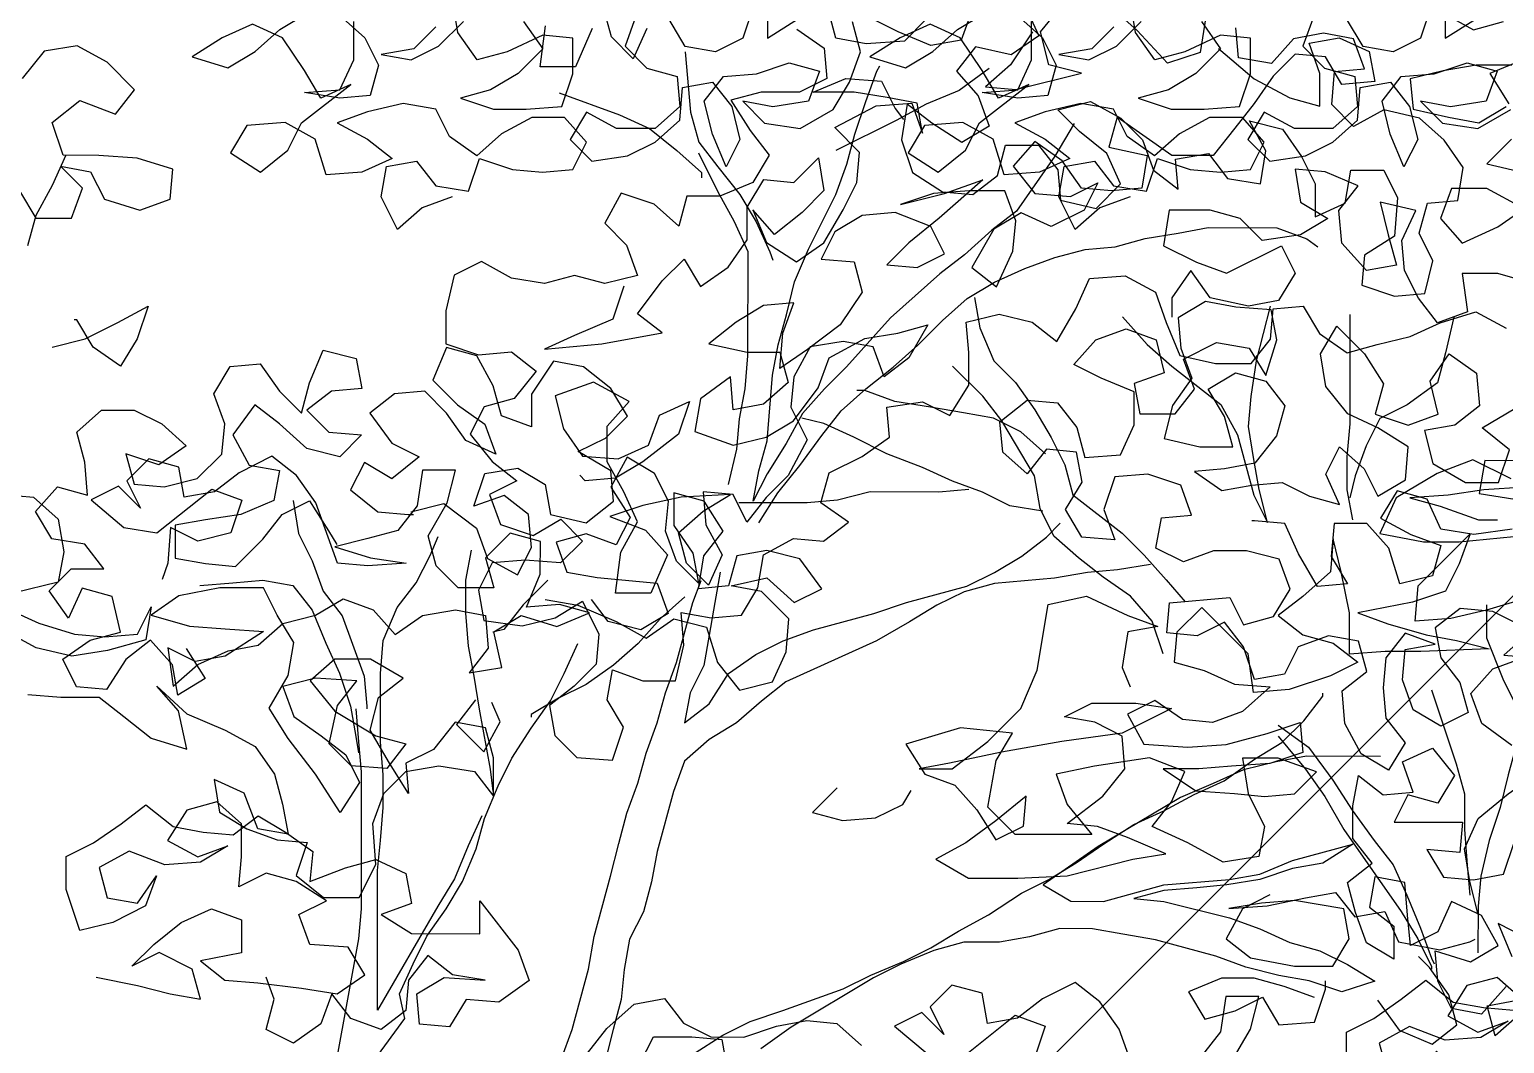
# Model space of a CAD drawing. Header units: inches. Extents: x 350994 to 353538, y 1581369 to 1583842.
# Drawn here: x 351497.239 to 351498.115, y 1583578.387 to 1583578.99 of the extents above; entities that cross this region are included whole.
import ezdxf

# ---------------------------------------------------------------- set-up
doc = ezdxf.new("R2010")
doc.units = ezdxf.units.IN
doc.header["$MEASUREMENT"] = 0
doc.linetypes.add('1', pattern=[0])
doc.layers.add('FOREST', color=96, linetype='Continuous')
doc.layers.add('TREE', color=81, linetype='1')

# ---------------------------------------------------------------- blocks, each defined once
blk = doc.blocks.new('TREE_4')
at = {"color": 94}
for points in [[(-876.8, 8092), (-891.2, 8060.2), (-914.3, 8083.3), (-923, 8115.1)], [(-934.6, 8092), (-952, 8051.6), (-989.5, 8051.6), (-983.7, 8095)], [(-533.6, 8111.7), (-545.2, 8079.9), (-577, 8074.1), (-611.7, 8088.6), (-640.6, 8103.1)], [(-718.7, 8091.6), (-689.8, 8071.3), (-686.9, 8039.5), (-715.9, 8025.1), (-756.3, 8025.1), (-788.2, 8016.5), (-767.9, 7984.6), (-747.7, 7958.6), (-765.1, 7929.7), (-799.8, 7915.3), (-834.5, 7915.3), (-843.2, 7883.5), (-869.2, 7906.7), (-903.9, 7918.3), (-921.3, 7886.5), (-898.2, 7863.3), (-886.6, 7831.5), (-921.3, 7822.9), (-953.1, 7831.6), (-984.9, 7822.9), (-1019.6, 7828.7), (-1051.4, 7846.1), (-1080.3, 7831.7), (-1089.1, 7794.1), (-1089.1, 7759.4), (-1054.4, 7747.8), (-1019.7, 7750.7), (-993.7, 7730.4), (-1016.9, 7701.5), (-1048.7, 7692.9), (-1063.2, 7664), (-1040, 7635), (-1014, 7614.8), (-1043, 7600.4), (-1031.4, 7568.5), (-996.8, 7556.9), (-967.8, 7574.3), (-944.7, 7551.1), (-967.9, 7528), (-1005.4, 7530.9), (-1040.1, 7528.1), (-1054.6, 7499.2), (-1048.9, 7467.4), (-1008.4, 7461.5), (-973.7, 7470.2), (-944.8, 7487.5), (-927.5, 7452.8), (-930.4, 7421), (-953.5, 7397.9), (-979.6, 7377.7), (-973.8, 7345.9), (-950.7, 7322.7), (-913.1, 7319.8), (-901.5, 7354.5), (-918.8, 7383.4), (-913, 7415.2), (-881.2, 7403.6), (-846.5, 7403.6), (-837.8, 7441.1), (-840.7, 7475.8), (-808.9, 7470), (-777.1, 7472.9), (-759.7, 7501.8), (-753.9, 7536.5), (-722.1, 7553.8), (-690.3, 7550.9), (-664.2, 7571.1), (-693.1, 7591.4), (-684.4, 7623.2), (-649.7, 7640.5), (-620.8, 7660.7), (-623.6, 7692.5), (-586.1, 7698.2), (-557.2, 7683.8), (-536.9, 7715.5), (-536.9, 7750.2), (-539.7, 7782), (-505, 7790.7), (-470.3, 7782), (-444.3, 7761.7), (-424.1, 7796.4), (-409.6, 7828.2), (-372, 7831), (-340.2, 7813.7), (-328.7, 7781.9), (-314.2, 7747.1), (-276.7, 7738.4), (-239.1, 7738.4), (-218.8, 7764.4), (-215.9, 7796.2), (-184.1, 7799.1), (-166.8, 7770.1), (-137.9, 7749.9), (-106, 7758.5), (-71.3, 7767.2), (-39.5, 7781.6), (-1.9, 7793.1), (29.9, 7775.7)], [(47.3, 7902.9), (9.8, 7923.2), (-27.8, 7923.3), (-39.4, 7891.5), (-16.3, 7865.4), (21.3, 7882.7), (50.2, 7902.9)], [(61.7, 7822), (21.2, 7833.6), (-16.3, 7833.6), (-10.6, 7793.1), (-42.4, 7781.6), (-62.6, 7807.6), (-77.1, 7836.6), (-79.9, 7868.4), (-65.4, 7900.2), (-103, 7908.9), (-94.4, 7874.2), (-85.7, 7842.3), (-117.5, 7836.6), (-143.5, 7865.5), (-146.4, 7900.2), (-126.1, 7926.2), (-160.8, 7940.7), (-192.6, 7943.6), (-186.9, 7908.9), (-158, 7891.6), (-186.9, 7874.2), (-227.4, 7868.5), (-250.5, 7891.7), (-282.3, 7900.4), (-325.7, 7900.4), (-331.5, 7862.8), (-296.8, 7845.4), (-265, 7833.8), (-207.1, 7862.7), (-192.7, 7833.8), (-210.1, 7804.9), (-241.9, 7799.1), (-282.4, 7807.8), (-302.6, 7836.8), (-322.8, 7807.9), (-322.9, 7787.6)], [(-470, 8088.5), (-493.2, 8053.8), (-519.3, 8030.7), (-487.5, 8027.8), (-418, 8045), (-452.7, 8053.8), (-461.4, 8088.5), (-435.3, 8120.2)], [(-36.3, 8108.3), (-4.5, 8090.9), (27.3, 8099.6)], [(47.5, 8059.1), (12.8, 8044.7), (33, 8012.8)], [(35.9, 8053.3), (-1.7, 8053.3), (-36.4, 8047.6), (-71.1, 8038.9), (-68.2, 8007.1), (-30.7, 7998.4), (1.1, 7992.6), (30.1, 8009.9)], [(35.8, 7975.2), (9.8, 7949.2), (47.4, 7940.5)], [(-273.5, 8070.9), (-235.9, 8039.1), (-198.3, 8018.8), (-166.5, 8010.1), (-166.5, 8044.8), (-178, 8076.6), (-146.2, 8082.4), (-114.4, 8067.9), (-108.7, 8036.1), (-143.4, 8033.2), (-160.7, 8062.2), (-192.5, 8065.1), (-215.7, 8042), (-235.9, 8013.1), (-256.2, 7987.1), (-279.3, 7958.2), (-322.7, 7958.2), (-380.5, 7998.7), (-389.2, 7967), (-348.7, 7958.2), (-354.5, 7923.6), (-386.4, 7920.7), (-418.2, 7923.6), (-438.4, 7952.5), (-467.3, 7972.8), (-490.4, 7946.8), (-467.3, 7917.9), (-429.7, 7914.9), (-400.8, 7929.4), (-415.3, 7900.5), (-450, 7883.2), (-481.8, 7897.6), (-510.7, 7880.3), (-533.9, 7839.9), (-507.9, 7819.6), (-490.5, 7857.2), (-487.6, 7889), (-499.1, 7920.8), (-536.7, 7920.8), (-574.3, 7918), (-609, 7906.4), (-562.7, 7918), (-522.2, 7932.4), (-568.5, 7891.9), (-600.4, 7866), (-623.5, 7842.8), (-591.7, 7839.9), (-562.8, 7854.4), (-577.2, 7883.3), (-614.8, 7897.8), (-649.5, 7894.9), (-678.4, 7877.6), (-692.9, 7848.7), (-658.2, 7845.8), (-649.6, 7814), (-672.7, 7779.3), (-707.4, 7753.3), (-736.4, 7733.1), (-733.4, 7770.7), (-721.9, 7802.5), (-753.7, 7799.6), (-782.6, 7782.3), (-811.5, 7759.2), (-771.1, 7750.5), (-736.4, 7750.4), (-727.7, 7718.6), (-753.8, 7695.5), (-785.6, 7689.8), (-788.4, 7724.4), (-820.3, 7701.3), (-826.1, 7666.7), (-785.6, 7652.2), (-750.9, 7660.8), (-722, 7678.1), (-695.9, 7712.8), (-684.3, 7744.6), (-646.7, 7764.8), (-612, 7770.5), (-580.2, 7779.2), (-600.5, 7744.5), (-626.5, 7724.3), (-638, 7756.1), (-669.8, 7761.9), (-704.5, 7756.2), (-721.9, 7724.4), (-724.8, 7692.6), (-707.5, 7657.9), (-727.8, 7620.3), (-751, 7597.2), (-771.2, 7571.2), (-785.6, 7600.1), (-817.4, 7603), (-814.6, 7568.3), (-797.3, 7536.5), (-811.8, 7504.7), (-834.9, 7527.9), (-843.5, 7559.7), (-817.5, 7582.8), (-788.5, 7600.1), (-840.6, 7597.3), (-881.1, 7588.6), (-915.8, 7577.1), (-878.2, 7562.6), (-855.1, 7536.6), (-872.5, 7496.1), (-910.1, 7496.1), (-904.2, 7539.5), (-886.9, 7571.3), (-901.3, 7603.1), (-918.6, 7634.9), (-918.6, 7672.5), (-895.4, 7698.5), (-933, 7718.8), (-973.5, 7704.4), (-964.8, 7669.7), (-944.6, 7640.7), (-907, 7637.8), (-875.2, 7652.2), (-863.6, 7684), (-831.8, 7698.5), (-843.4, 7663.8), (-881, 7634.9), (-910, 7617.6), (-941.8, 7614.7), (-947.5, 7620.5)], [(-901.1, 7820), (-912.7, 7785.3), (-953.2, 7768), (-985, 7753.5), (-924.3, 7759.3), (-860.7, 7770.8), (-886.7, 7791), (-860.6, 7825.7), (-837.5, 7848.8), (-820.1, 7819.9), (-791.2, 7840.1), (-770.9, 7869), (-770.9, 7903.7), (-753.5, 7932.6), (-721.7, 7929.7), (-695.7, 7955.7), (-689.9, 7921), (-713.1, 7897.9), (-742, 7874.8), (-765.1, 7900.8), (-750.7, 7866.1), (-718.9, 7845.8), (-690, 7866), (-669.7, 7900.7), (-655.2, 7929.6), (-652.3, 7961.4), (-678.3, 7987.5), (-634.9, 8010.5), (-597.3, 8013.4), (-585.8, 7981.6), (-591.6, 8013.4), (-623.4, 8019.2), (-658, 8025), (-701.4, 8025.1), (-666.7, 8039.5), (-629.1, 8036.6), (-614.7, 8007.6), (-606, 7996.1)], [(-531, 7808.1), (-525.3, 7776.3), (-510.8, 7741.5), (-487.7, 7718.4), (-467.5, 7689.5), (-450.2, 7660.5), (-435.8, 7631.6), (-427.1, 7599.8), (-375.1, 7559.3), (-352, 7536.1), (-328.9, 7510.1), (-308.7, 7486.9)], [(-374.9, 7787.7), (-348.9, 7758.7), (-322.9, 7735.6), (-270.9, 7695.1), (-253.6, 7663.2), (-236.3, 7599.6), (-221.9, 7570.7), (-230.5, 7605.4), (-236.3, 7637.2), (-242, 7671.9), (-239.1, 7703.7), (-233.3, 7741.3), (-218.8, 7799.1)], [(-134.9, 7790.4), (-135, 7674.7), (-138, 7640), (-138, 7605.3), (-132.2, 7573.5)], [(-25.1, 7787.4), (-33.8, 7749.8), (-42.5, 7718), (-74.3, 7694.9), (-103.2, 7680.5), (-117.7, 7651.6), (-129.3, 7619.8), (-135.1, 7596.6)], [(-331.9, 7432), (-343.4, 7466.7), (-366.5, 7492.8), (-395.4, 7513), (-421.4, 7533.3), (-447.4, 7556.4), (-461.8, 7585.4), (-467.6, 7620.1), (-502.2, 7677.9), (-522.4, 7704), (-554.2, 7735.8)], [(-456, 7643.2), (-482, 7666.3), (-510.9, 7680.8), (-542.7, 7686.6), (-577.4, 7692.5), (-615, 7698.3), (-646.8, 7709.9), (-655.4, 7709.9)], [(-458.9, 7582.5), (-493.6, 7588.3), (-522.5, 7602.8), (-554.3, 7614.4), (-586.1, 7628.9), (-623.7, 7643.3), (-658.4, 7660.7), (-690.2, 7675.2), (-713.3, 7681)], [(-1555.9, 7600.4), (-1524.1, 7597.4), (-1498.1, 7574.3), (-1492.3, 7539.6), (-1498.1, 7507.8), (-1544.4, 7496.3)], [(-1550.2, 7478.9), (-1518.4, 7464.4), (-1480.8, 7452.8), (-1449, 7449.9), (-1414.3, 7452.8), (-1399.9, 7481.7), (-1405.7, 7447), (-1446.2, 7435.5), (-1483.8, 7429.7), (-1521.3, 7438.4), (-1553.1, 7455.8)], [(-1530, 7389.3), (-1495.4, 7386.3), (-1454.9, 7386.3), (-1428.9, 7366), (-1400, 7342.9), (-1362.4, 7331.3), (-1371, 7371.8), (-1394.1, 7397.8), (-1362.4, 7368.9), (-1321.9, 7351.5), (-1290.1, 7334.1), (-1269.9, 7305.2), (-1261.3, 7273.4), (-1255.5, 7241.6), (-1287.3, 7247.4), (-1301.7, 7285), (-1333.5, 7299.5), (-1327.8, 7264.8), (-1298.9, 7247.4), (-1267.1, 7235.8), (-1235.3, 7232.9), (-1246.9, 7198.2), (-1218, 7175), (-1180.4, 7175), (-1163, 7209.7), (-1165.9, 7253), (-1154.3, 7284.8), (-1131.1, 7307.9), (-1096.4, 7313.7), (-1058.8, 7307.9), (-1038.6, 7281.8), (-1038.6, 7322.3), (-1047.2, 7354.1), (-1079, 7359.9), (-1102.2, 7331.1), (-1131.1, 7316.6), (-1128.3, 7284.8), (-1148.5, 7316.6), (-1168.7, 7351.4), (-1160, 7386), (-1133.9, 7406.3), (-1168.6, 7426.5), (-1206.2, 7426.6), (-1232.2, 7403.5), (-1206.2, 7371.6), (-1162.9, 7345.6), (-1131.1, 7336.9), (-1151.4, 7310.9), (-1188.9, 7313.8), (-1212.1, 7336.9), (-1203.3, 7377.4), (-1183.1, 7403.4), (-1226.4, 7406.3), (-1261.1, 7397.7), (-1249.6, 7365.9), (-1220.7, 7345.6), (-1194.7, 7325.4), (-1180.3, 7296.4), (-1200.6, 7264.6), (-1226.5, 7305.1), (-1255.4, 7342.8), (-1275.6, 7374.6), (-1255.4, 7409.3), (-1249.5, 7443.9), (-1266.9, 7472.9), (-1281.3, 7501.8), (-1327.6, 7501.8), (-1370.9, 7493.2), (-1399.9, 7473), (-1359.4, 7461.4), (-1321.8, 7458.5), (-1281.3, 7455.5), (-1321.8, 7429.6), (-1353.6, 7423.8), (-1382.5, 7438.3), (-1376.8, 7397.8), (-1350.8, 7420.9), (-1318.9, 7435.3), (-1287.1, 7441.1), (-1261.1, 7464.2), (-1226.4, 7472.8), (-1197.5, 7490.2), (-1165.7, 7478.6), (-1142.6, 7452.5), (-1113.6, 7472.7), (-1078.9, 7478.5), (-1047.1, 7472.7), (-1044.3, 7438), (-1064.5, 7412), (-1029.8, 7417.7), (-1038.5, 7455.3), (-1009.5, 7472.6), (-972, 7461), (-937.3, 7475.5), (-969, 7484.2), (-1003.7, 7481.3), (-989.3, 7516), (-989.2, 7550.7), (-1021, 7559.4), (-1047.1, 7533.4), (-1038.4, 7501.6), (-1076, 7501.6), (-1099.1, 7524.8), (-1107.8, 7556.6), (-1087.5, 7591.3), (-1078.8, 7625.9), (-1113.5, 7626), (-1119.3, 7588.4), (-1139.6, 7562.4), (-1171.4, 7553.7), (-1206.1, 7545.1), (-1168.5, 7533.5), (-1130.9, 7527.7), (-1171.4, 7524.8), (-1203.2, 7527.8), (-1226.3, 7591.4), (-1246.5, 7620.3), (-1272.5, 7640.6), (-1307.2, 7623.3), (-1333.2, 7603), (-1365.1, 7597.3), (-1370.8, 7629.1), (-1402.6, 7637.8), (-1425.8, 7614.7), (-1411.3, 7585.8), (-1434.4, 7608.9), (-1463.4, 7594.5), (-1428.7, 7565.5), (-1394, 7559.7), (-1336.1, 7605.9), (-1304.3, 7594.3), (-1315.9, 7559.7), (-1350.6, 7551), (-1379.5, 7565.5), (-1382.5, 7527.9), (-1388.3, 7510.6)], [(35.5, 7616.7), (-5, 7637), (-42.6, 7622.6), (-86, 7596.6), (-103.3, 7559), (-57.1, 7550.3), (-19.5, 7550.3), (38.3, 7556)], [(46.9, 7489.5), (9.3, 7478), (-28.2, 7469.3), (-65.8, 7466.5), (-62.9, 7504), (-7.9, 7558.9), (-19.5, 7527.1), (-34, 7498.2), (-68.7, 7486.7), (-126.5, 7475.2), (-94.8, 7463.6), (-54.3, 7452), (-22.5, 7446.2), (12.2, 7437.5), (-60.1, 7434.7), (-97.7, 7434.7), (-135.3, 7431.8), (-135.2, 7475.2), (-143.9, 7518.6), (-152.5, 7553.3), (-155.4, 7518.6), (-184.4, 7492.6), (-210.4, 7472.4), (-184.4, 7452.1), (-152.6, 7443.4), (-126.6, 7423.1), (-155.5, 7408.7), (-198.9, 7394.3), (-236.5, 7391.4), (-242.2, 7431.9), (-291.3, 7481.1), (-317.4, 7455.1), (-320.3, 7423.3), (-288.5, 7414.6), (-256.7, 7400.1), (-219.1, 7397.2), (-248.1, 7371.2), (-279.9, 7359.7), (-311.7, 7362.6), (-340.6, 7382.9), (-369.5, 7368.4), (-352.2, 7336.6), (-305.9, 7333.7), (-265.5, 7336.5), (-222.1, 7348.1), (-187.4, 7359.6), (-184.5, 7327.8), (-219.2, 7316.3), (-259.7, 7313.4), (-294.4, 7310.5), (-332, 7310.6), (-297.3, 7287.4), (-256.8, 7284.5), (-225, 7281.6), (-193.2, 7284.4), (-170.1, 7307.5), (-210.5, 7322), (-248.1, 7322.1), (-242.4, 7284.5), (-225.1, 7249.8), (-230.9, 7218), (-268.5, 7212.2), (-306, 7232.5), (-343.6, 7249.9), (-323.3, 7275.9), (-308.9, 7307.7), (-346.4, 7322.2), (-404.3, 7313.5), (-444.7, 7304.9), (-433.2, 7273.1), (-407.2, 7241.3), (-488.2, 7241.3), (-517.1, 7270.3), (-508.3, 7319.4), (-491, 7348.3), (-545.9, 7354.1), (-603.7, 7336.8), (-583.5, 7305), (-551.7, 7293.4), (-528.6, 7267.4), (-508.4, 7235.6), (-479.5, 7250), (-476.6, 7281.8), (-508.4, 7255.8), (-540.2, 7232.7), (-572, 7215.4), (-537.4, 7195.1), (-485.3, 7195.1), (-433.3, 7197.9), (-363.9, 7215.2), (-329.2, 7220.9), (-369.6, 7238.3), (-401.4, 7249.9), (-433.2, 7252.8), (-395.6, 7281.7), (-372.5, 7310.6), (-375.3, 7345.3), (-404.2, 7359.8), (-436, 7365.6), (-407.1, 7380), (-360.8, 7380), (-323.2, 7374.2), (-375.3, 7348.2), (-438.9, 7339.6), (-502.5, 7328.1), (-557.5, 7316.6), (-589.3, 7310.8), (-554.6, 7310.8), (-517, 7339.7), (-482.3, 7374.3), (-464.9, 7414.8), (-453.3, 7484.2), (-412.8, 7492.8), (-369.4, 7472.5), (-337.6, 7460.9), (-369.4, 7455.2), (-375.2, 7417.6), (-366.6, 7397.3)], [(-537, 7605.7), (-568.8, 7602.8), (-641.1, 7602.9), (-675.8, 7594.2), (-707.6, 7591.4), (-779.9, 7591.4)], [(49.9, 7608), (6.6, 7605.2), (-31, 7599.4), (-71.5, 7596.6), (-39.7, 7587.9), (0.8, 7573.4), (21, 7573.4)], [(9.4, 7483.7), (9.3, 7449), (26.6, 7405.7), (43.9, 7370.9), (41, 7336.3), (32.3, 7304.5), (23.6, 7269.8), (12, 7235.1), (3.3, 7197.5), (0.4, 7165.7), (0.3, 7116.6)], [(0.4, 7157), (-8.3, 7191.7), (-14, 7226.4), (0.5, 7258.2), (32.3, 7284.2), (119.1, 7344.9), (142.3, 7379.5), (153.8, 7399.8)], [(-1057.6, 7383.5), (-1077.9, 7357.5), (-1049, 7328.6), (-1031.6, 7360.4), (-1040.3, 7380.6)], [(-48.6, 7394.2), (-22.6, 7316.1), (-14, 7284.3), (-14, 7246.7), (-11.1, 7209.1), (-8.3, 7177.3)], [(-210.5, 7356.7), (-178.7, 7333.6), (-152.7, 7298.8), (-132.5, 7267), (-109.4, 7235.2), (-89.2, 7209.2), (-74.8, 7177.3), (-60.3, 7142.6), (-48.8, 7110.8), (-45.9, 7105)], [(-210.5, 7345.2), (-181.6, 7310.4), (-161.4, 7281.5), (-141.2, 7246.8), (-80.6, 7160), (-63.3, 7131.1), (-48.8, 7102.1), (-48.8, 7099.3)], [(-676.1, 7290.7), (-702.1, 7264.7), (-670.3, 7256), (-635.6, 7258.8), (-606.7, 7273.2), (-598, 7287.7)], [(-1458, 7090.7), (-1414.6, 7082), (-1379.9, 7073.3), (-1348.1, 7067.5), (-1356.8, 7099.3), (-1391.5, 7116.7), (-1420.4, 7102.3), (-1397.2, 7125.4), (-1368.3, 7148.5), (-1336.5, 7162.9), (-1304.7, 7151.3), (-1304.7, 7116.6), (-1348.1, 7108), (-1322.1, 7087.7), (-1287.4, 7084.8), (-1241.2, 7079), (-1203.6, 7073.2), (-1174.6, 7093.4), (-1192, 7122.3), (-1232.4, 7125.2), (-1244, 7157), (-1215, 7171.5), (-1246.8, 7191.7), (-1278.6, 7200.4), (-1307.6, 7186), (-1304.6, 7217.8), (-1304.6, 7252.5), (-1330.6, 7275.7), (-1362.4, 7267), (-1382.7, 7235.2), (-1350.9, 7217.9), (-1319.1, 7229.4), (-1348, 7212.1), (-1385.6, 7209.2), (-1423.2, 7223.7), (-1455, 7206.4), (-1446.3, 7174.6), (-1414.5, 7168.8), (-1394.3, 7197.7), (-1405.9, 7165.9), (-1440.6, 7148.5), (-1475.3, 7139.9), (-1489.7, 7183.3), (-1489.7, 7218), (-1460.7, 7232.4), (-1431.8, 7252.6), (-1405.8, 7272.8), (-1376.9, 7249.7), (-1345.1, 7243.9), (-1313.3, 7240.9), (-1287.2, 7261.2), (-1258.3, 7243.8), (-1229.5, 7223.5), (-1232.4, 7191.7), (-1194.8, 7206.1), (-1163, 7214.8), (-1131.2, 7200.3), (-1125.4, 7168.5), (-1157.2, 7157), (-1125.4, 7136.7), (-1053.2, 7136.6), (-1053.1, 7171.3), (-1012.7, 7119.2), (-1001.2, 7087.4), (-1033, 7064.3), (-1067.7, 7067.2), (-1085.1, 7038.3), (-1116.9, 7041.3), (-1119.7, 7073.1), (-1090.8, 7090.4), (-1047.4, 7087.5), (-1082.1, 7093.3), (-1108.1, 7113.5), (-1128.4, 7087.5), (-1131.3, 7055.7), (-1157.3, 7035.5), (-1189.1, 7047.1), (-1209.4, 7073.2), (-1220.9, 7041.4), (-1249.9, 7021.2), (-1278.8, 7035.6), (-1270.1, 7067.4), (-1278.7, 7090.6)], [(-219.3, 7177.5), (-248.3, 7163), (-265.6, 7131.3), (-239.6, 7111), (-193.4, 7102.3), (-152.9, 7102.2), (-135.5, 7131.1), (-141.3, 7162.9), (-193.3, 7171.7), (-228, 7168.8), (-262.7, 7163.1), (-222.2, 7165.9), (-181.8, 7174.5), (-149.9, 7180.3), (-129.7, 7154.3), (-97.9, 7160), (-83.5, 7128.2), (-40.1, 7119.5), (-8.3, 7128.1), (-2.5, 7131)], [(-884.5, 6998.8), (-870, 7027.7), (-829.5, 7027.7), (-797.7, 7024.8), (-792, 6993)], [(-939.4, 7010.4), (-919.2, 7036.4), (-890.2, 7062.4), (-858.4, 7068.2), (-838.2, 7042.1), (-809.3, 7027.7), (-774.6, 7027.6), (-739.9, 7039.2), (-708.1, 7044.9), (-676.3, 7042), (-650.3, 7018.8)], [(-260, 7001.1), (-239.7, 7035.8), (-231, 7070.5), (-265.7, 7070.5), (-271.5, 7033), (-291.8, 7007)], [(-355.4, 6972.3), (-378.5, 7035.9), (-398.7, 7064.9), (-424.7, 7085.1), (-459.4, 7067.8), (-485.5, 7047.6), (-517.3, 7041.9), (-523, 7073.7), (-554.8, 7082.4), (-578, 7059.3), (-563.5, 7030.3), (-586.6, 7053.5), (-615.6, 7039.1), (-580.9, 7010.1)], [(-546.2, 7004.3), (-488.3, 7050.5), (-456.6, 7038.9), (-468.1, 7004.2)], [(46.6, 7067.4), (20.6, 7090.5), (-11.3, 7081.9), (-31.5, 7050.1), (0.3, 7032.7), (32.1, 7044.2), (3.2, 7026.9), (-34.4, 7024.1), (-72, 7038.6), (-103.8, 7021.2), (-95.2, 6989.4), (-63.4, 6983.6), (-43.1, 7012.5), (-54.7, 6980.7), (-89.4, 6963.4), (-124.1, 6954.8), (-138.5, 6998.1), (-138.5, 7032.8), (-109.6, 7047.3), (-80.7, 7067.5), (-54.6, 7087.7), (-25.7, 7064.5), (6.1, 7058.7), (37.9, 7055.8)], [(696, 5814.8), (664.1, 5803.3), (638.1, 5780.2), (620.8, 5814.9), (626.6, 5846.7), (658.4, 5852.5), (678.6, 5826.4), (713.3, 5820.6), (724.9, 5855.3), (759.6, 5843.7), (791.4, 5840.8), (823.2, 5843.6), (837.7, 5872.5), (814.6, 5898.6), (779.9, 5898.6), (748.1, 5881.3), (722, 5858.2), (693.1, 5878.4), (678.7, 5907.4), (644, 5913.2), (606.4, 5904.5), (574.6, 5893), (606.4, 5875.6), (632.4, 5855.4), (600.6, 5840.9), (563, 5838.1), (551.4, 5875.7), (519.7, 5893.1), (479.2, 5890.2), (461.8, 5861.3), (493.6, 5841), (522.5, 5864.1), (537, 5893), (589.1, 5933.5), (557.3, 5919), (539.9, 5948), (516.8, 5982.7), (485.1, 5997.2), (453.2, 5982.7), (421.4, 5962.5), (459, 5950.9), (487.9, 5968.3), (514, 5991.4), (542.9, 6008.7)], [(577.6, 6005.8), (603.6, 5982.6), (618, 5953.7), (609.3, 5921.9), (577.5, 5919), (539.9, 5924.8), (577.5, 5927.7), (592, 5959.5), (592, 6000)], [(678.8, 5994.1), (655.6, 5971), (620.9, 5965.2), (652.7, 5959.4), (681.6, 5973.9), (707.7, 5999.9)], [(771.3, 5999.8), (791.5, 5970.9), (765.5, 5944.9), (736.5, 5927.6), (704.7, 5918.9), (739.4, 5907.3), (774.1, 5907.3), (811.7, 5910.1), (823.3, 5944.8), (823.3, 5982.4), (791.5, 5985.3), (753.9, 5968), (722.1, 5959.4), (701.9, 5988.3), (696.1, 6023)], [(1014.2, 6016.9), (1002.6, 5982.2), (973.7, 5967.8), (941.9, 5973.6), (924.5, 6002.6)], [(889.8, 6005.5), (878.3, 5973.7), (901.4, 5950.5), (933.2, 5941.8), (936, 5910), (910, 5886.9), (869.5, 5887), (837.7, 5904.3), (820.3, 5875.4), (843.4, 5852.3), (881, 5858), (910, 5872.5), (936, 5895.6), (938.9, 5930.3), (970.7, 5936), (991, 5910), (999.6, 5875.3), (985.1, 5846.4), (970.7, 5881.1), (962, 5915.8), (982.3, 5941.8), (1017, 5944.6), (1051.7, 5956.2), (1083.5, 5947.5), (1071.9, 5915.7), (1034.3, 5909.9), (1002.5, 5915.7), (1025.6, 5892.6), (1063.2, 5886.8), (1097.9, 5907), (1115.3, 5935.9), (1126.9, 5967.7), (1118.3, 5999.5)], [(1196.3, 6002.3), (1173.2, 5979.2), (1132.7, 5976.3), (1100.9, 5982.2), (1092.2, 6014)], [(1028.6, 6016.9), (1028.6, 5982.2), (1060.4, 6002.4)], [(1300.4, 6016.7), (1314.9, 5984.9), (1285.9, 5964.6), (1248.3, 5973.3), (1228.1, 5947.3), (1251.2, 5921.3), (1262.7, 5889.5), (1233.8, 5872.2), (1202, 5892.4), (1176, 5912.7), (1170.2, 5875.1), (1181.7, 5840.4), (1213.5, 5820.1), (1245.3, 5817.2), (1271.3, 5837.4), (1280, 5869.2), (1314.7, 5869.2), (1335, 5843.2), (1337.8, 5811.4), (1375.4, 5802.6), (1401.4, 5828.6), (1387, 5860.5), (1358.1, 5883.6), (1335, 5906.8), (1369.7, 5915.4), (1401.5, 5898), (1424.6, 5874.9), (1436.2, 5843.1), (1462.2, 5822.8), (1459.3, 5854.6), (1494, 5860.4), (1514.2, 5834.3), (1548.9, 5828.5), (1554.7, 5863.2), (1537.4, 5895), (1572.1, 5886.3), (1592.3, 5857.4), (1606.7, 5828.5), (1606.7, 5793.8), (1638.5, 5808.2), (1644.3, 5842.9), (1679, 5842.8), (1693.5, 5813.9), (1690.5, 5773.4), (1658.7, 5753.2), (1655.8, 5721.4), (1690.5, 5709.8), (1722.3, 5712.7), (1731, 5747.4), (1716.6, 5776.3), (1725.3, 5808.1), (1757.1, 5811), (1762.9, 5845.7), (1742.7, 5874.6), (1716.7, 5897.7), (1679.1, 5906.5), (1647.3, 5889.1), (1624.2, 5912.3), (1627.1, 5947), (1658.9, 5949.8), (1647.3, 5981.7), (1615.5, 5987.5), (1583.7, 5981.7), (1560.6, 5955.7), (1525.9, 5961.5), (1523, 5993.3)], [(1491.2, 6004.9), (1485.4, 5967.3), (1450.7, 5955.8), (1418.9, 5990.5), (1392.9, 6013.7)], [(1411.3, 5814.8), (1379.5, 5803.3), (1353.4, 5780.2), (1336.1, 5814.9), (1341.9, 5846.7), (1373.7, 5852.5), (1393.9, 5826.4), (1428.6, 5820.6), (1440.2, 5855.3), (1474.9, 5843.7), (1506.7, 5840.8), (1538.5, 5843.6), (1553, 5872.5), (1529.9, 5898.6), (1495.2, 5898.6), (1463.4, 5881.3), (1437.3, 5858.2), (1408.4, 5878.4), (1394, 5907.4), (1359.3, 5913.2), (1321.7, 5904.5), (1289.9, 5893), (1321.7, 5875.6), (1347.7, 5855.4), (1315.9, 5840.9), (1278.3, 5838.1), (1266.8, 5875.7), (1235, 5893.1), (1194.5, 5890.2), (1177.1, 5861.3), (1208.9, 5841), (1237.8, 5864.1), (1252.3, 5893), (1304.4, 5933.5), (1272.6, 5919), (1255.3, 5948), (1232.2, 5982.7), (1200.4, 5997.2), (1168.6, 5982.7), (1136.7, 5962.5), (1174.3, 5950.9), (1203.2, 5968.3), (1229.3, 5991.4), (1258.2, 6008.7)], [(1292.9, 6005.8), (1318.9, 5982.6), (1333.3, 5953.7), (1324.6, 5921.9), (1292.8, 5919), (1255.2, 5924.8), (1292.8, 5927.7), (1307.3, 5959.5), (1307.4, 6000)], [(1394.1, 5994.1), (1370.9, 5971), (1336.2, 5965.2), (1368, 5959.4), (1397, 5973.9), (1423, 5999.9)], [(1486.6, 5999.8), (1506.8, 5970.9), (1480.8, 5944.9), (1451.9, 5927.6), (1420, 5918.9), (1454.7, 5907.3), (1489.4, 5907.3), (1527, 5910.1), (1538.6, 5944.8), (1538.6, 5982.4), (1506.8, 5985.3), (1469.2, 5968), (1437.4, 5959.4), (1417.2, 5988.3), (1411.5, 6023)], [(1729.5, 6016.9), (1717.9, 5982.2), (1689, 5967.8), (1657.2, 5973.6), (1639.9, 6002.6)], [(1605.2, 6005.5), (1593.6, 5973.7), (1616.7, 5950.5), (1648.5, 5941.8), (1651.3, 5910), (1625.3, 5886.9), (1584.8, 5887), (1553, 5904.3), (1535.7, 5875.4), (1558.8, 5852.3), (1596.4, 5858), (1625.3, 5872.5), (1651.3, 5895.6), (1654.3, 5930.3), (1686.1, 5936), (1706.3, 5910), (1714.9, 5875.3), (1700.4, 5846.4), (1686, 5881.1), (1677.4, 5915.8), (1697.6, 5941.8), (1732.3, 5944.6), (1767, 5956.2), (1798.8, 5947.5), (1787.2, 5915.7), (1749.6, 5909.9), (1717.8, 5915.7), (1741, 5892.6), (1778.5, 5886.8), (1813.3, 5907)], [(1744, 6016.9), (1743.9, 5982.2), (1775.8, 6002.4)], [(239.1, 5821), (256.5, 5792.1), (294, 5792.1), (305.6, 5823.9), (282.5, 5847), (314.3, 5841.2), (328.8, 5812.3), (366.3, 5800.7), (398.1, 5812.2), (401.1, 5844), (363.5, 5855.6), (323, 5858.5), (285.4, 5858.6), (273.9, 5893.3), (302.8, 5916.4), (340.4, 5901.9), (360.7, 5927.9), (331.8, 5956.8), (300, 5974.2), (265.3, 5968.5), (242.1, 5939.6)], [(941.9, 5967.8), (947.6, 5904.2), (956.2, 5872.4), (976.4, 5846.4), (999.5, 5817.4), (1016.9, 5788.5), (1031.3, 5756.7), (1034.2, 5748)], [(1352.4, 5892.3), (1332.1, 5857.6), (1291.6, 5799.8), (1265.5, 5779.6), (1236.6, 5753.6), (1210.5, 5733.4), (1158.4, 5687.2), (1112.1, 5635.2), (1089, 5612.1), (1065.8, 5586.1), (1048.5, 5554.3), (1028.2, 5522.5), (1013.7, 5493.6), (1019.5, 5525.4), (1028.2, 5557.2), (1034.1, 5626.6), (1039.9, 5658.4), (1048.6, 5690.2), (1057.3, 5724.9), (1071.8, 5759.6), (1100.7, 5817.4), (1112.3, 5849.1), (1121, 5880.9), (1132.6, 5915.6), (1144.2, 5947.4), (1147.1, 5953.2)], [(1262.8, 5950.2), (1230.9, 5927.1), (1196.2, 5912.7), (1164.4, 5895.4), (1100.8, 5863.6)], [(808.8, 5924.6), (872.4, 5901.4), (904.2, 5886.9), (933.1, 5863.8), (959.1, 5840.6), (959.1, 5834.8)], [(288.3, 5858.6), (273.8, 5826.8), (256.5, 5795), (247.8, 5763.2)], [(987.7, 5511), (996.4, 5548.6), (999.3, 5580.4), (1005.1, 5612.2), (1008.1, 5646.9), (1008.2, 5756.7), (993.7, 5788.5), (976.4, 5820.4), (956.2, 5860.9)], [(1019.5, 5470.5), (1039.7, 5502.3), (1062.9, 5531.1), (1086.1, 5562.9), (1106.3, 5588.9), (1132.4, 5612), (1161.3, 5635.1), (1187.3, 5658.3), (1213.4, 5684.2), (1239.4, 5707.4), (1268.4, 5724.7), (1300.2, 5739.1), (1332, 5750.6), (1363.8, 5759.3), (1395.6, 5762.1), (1427.4, 5770.8), (1462.1, 5776.5), (1493.9, 5782.3), (1566.2, 5782.2), (1598, 5770.6), (1609.6, 5762)], [(273.7, 5656.2), (308.4, 5664.8), (343.1, 5682.2), (374.9, 5699.5), (363.3, 5664.8), (345.9, 5635.9), (317.1, 5656.2), (299.7, 5685.1), (296.8, 5685.1)], [(1831.8, 5354.1), (1805.8, 5331), (1840.5, 5328)], [(1814.4, 5235.5), (1782.6, 5258.7), (1771, 5290.5), (1794.2, 5316.5), (1826, 5328.1)], [(1823.1, 5362.8), (1794.3, 5377.2), (1759.6, 5380.2), (1733.5, 5359.9), (1739.3, 5328.1), (1759.5, 5302.1), (1768.1, 5270.3), (1739.2, 5255.9), (1710.3, 5273.2), (1698.8, 5305), (1701.7, 5336.8), (1733.5, 5342.6), (1701.7, 5354.2), (1681.4, 5328.2), (1678.5, 5296.4), (1681.4, 5264.6), (1701.6, 5238.5), (1684.2, 5209.6), (1655.3, 5227), (1638, 5258.8), (1635.2, 5293.5), (1661.2, 5313.8), (1652.5, 5345.6), (1620.7, 5351.4), (1588.9, 5339.8), (1574.5, 5310.9), (1542.6, 5305.2), (1531.1, 5339.9), (1510.9, 5365.9), (1482, 5351.5), (1450.2, 5354.4), (1453.1, 5386.2), (1516.7, 5392), (1531.1, 5363), (1562.9, 5371.7), (1580.3, 5400.6), (1568.8, 5432.4), (1534.1, 5441.1), (1499.4, 5441.1), (1467.6, 5429.6), (1438.7, 5444.1), (1444.5, 5475.9), (1476.3, 5478.7), (1464.8, 5510.5), (1430.1, 5522.1), (1395.4, 5519.3), (1383.8, 5484.6), (1395.3, 5452.8), (1360.6, 5455.7), (1343.3, 5484.6), (1360.7, 5513.5), (1354.9, 5545.3), (1323.1, 5548.3), (1302.9, 5522.3), (1276.9, 5545.4), (1274, 5577.2), (1302.9, 5600.3), (1334.7, 5597.4), (1355, 5571.4), (1363.6, 5539.5), (1401.2, 5542.4), (1415.7, 5574.2), (1415.7, 5608.9), (1381, 5623.4), (1352.1, 5637.9), (1375.3, 5663.9), (1407.1, 5675.4), (1438.9, 5663.8), (1447.5, 5629.1), (1415.7, 5617.6), (1421.5, 5585.8), (1459.1, 5585.7), (1479.3, 5611.7), (1467.8, 5643.5), (1502.5, 5660.9), (1537.2, 5655), (1554.5, 5626.1), (1566.1, 5663.7), (1560.3, 5695.5), (1522.8, 5698.4), (1491, 5704.2), (1462, 5686.9), (1464.9, 5655.1), (1476.4, 5623.3), (1456.2, 5594.4), (1447.5, 5559.7), (1485, 5551), (1519.7, 5551), (1511.1, 5582.8), (1493.8, 5611.7), (1522.7, 5629), (1554.5, 5620.3), (1574.7, 5594.3), (1566, 5562.5), (1542.9, 5533.6), (1511, 5527.8), (1479.2, 5525), (1508.1, 5504.7), (1539.9, 5510.5), (1571.7, 5513.3), (1600.6, 5498.9), (1632.4, 5490.1), (1618, 5522), (1632.5, 5550.9), (1658.5, 5527.7), (1672.9, 5498.8), (1701.9, 5516.1), (1704.8, 5550.8), (1673, 5571.1), (1641.2, 5585.6), (1618.1, 5614.5), (1612.3, 5649.2), (1629.7, 5678.1), (1658.6, 5649.1), (1678.8, 5617.3), (1670.1, 5585.5), (1704.8, 5573.9), (1736.6, 5585.5), (1728, 5620.2), (1748.2, 5649.1), (1777.1, 5628.8), (1780, 5594.1), (1754, 5573.9), (1722.1, 5568.1), (1730.8, 5533.4), (1765.5, 5513.2), (1800.2, 5513.1), (1811.8, 5547.8), (1782.9, 5571), (1817.6, 5591.2)], [(1820.4, 5536.2), (1785.7, 5536.3), (1779.9, 5501.6), (1817.5, 5495.8)], [(1814.6, 5464), (1774.1, 5458.2), (1739.4, 5464), (1725, 5495.8), (1693.2, 5504.5), (1675.8, 5475.7), (1707.6, 5458.3), (1739.4, 5446.7), (1730.7, 5414.9), (1696, 5406.2), (1684.4, 5443.8), (1661.3, 5469.9), (1626.6, 5469.9), (1623.7, 5435.2), (1641, 5406.3), (1609.2, 5403.4), (1589, 5438.1), (1574.6, 5470), (1542.8, 5472.9), (1539.9, 5472.9)], [(415.1, 5338), (435.3, 5306.2), (406.3, 5288.9), (400.6, 5320.7), (377.5, 5346.7), (351.4, 5326.5), (331.2, 5294.7), (299.4, 5297.7), (284.9, 5326.6), (313.9, 5346.8), (345.7, 5355.4), (337, 5393), (305.3, 5401.7), (290.8, 5369.9), (270.6, 5398.9), (293.7, 5422), (328.4, 5422), (308.2, 5448), (273.5, 5453.8), (256.2, 5482.7), (279.3, 5508.7), (311.1, 5500), (308.3, 5534.7), (299.6, 5566.5), (325.7, 5589.6), (360.4, 5589.6), (389.3, 5575.1), (415.3, 5552), (386.3, 5531.8), (351.6, 5543.4), (360.3, 5511.6), (392.1, 5508.6), (426.8, 5517.3), (452.8, 5543.3), (455.8, 5575.1), (444.2, 5606.9), (461.6, 5635.8), (493.4, 5638.6), (513.6, 5609.7), (536.7, 5586.6), (545.4, 5618.4), (559.9, 5653), (594.6, 5644.3), (600.4, 5612.5), (568.6, 5609.7), (542.5, 5589.5), (565.6, 5566.3), (600.3, 5563.4), (577.2, 5540.3), (542.5, 5549), (513.6, 5575), (487.6, 5595.3), (464.4, 5563.5), (481.7, 5531.7), (513.5, 5525.9), (507.7, 5494.1), (473, 5479.6), (435.4, 5473.9), (403.6, 5468.1), (403.6, 5433.4), (435.4, 5427.6), (467.2, 5424.7), (496.1, 5453.6), (516.4, 5479.6), (545.3, 5494), (565.5, 5462.2), (574.2, 5447.7)], [(652.3, 5482.4), (687, 5491), (721.7, 5465), (733.2, 5433.1), (765, 5415.8), (779.5, 5444.7), (776.6, 5479.4), (750.6, 5499.6), (718.8, 5488.1), (730.4, 5522.8), (765.1, 5528.5), (794, 5511.2), (799.7, 5479.3), (837.3, 5470.6), (866.2, 5493.7), (863.4, 5525.5), (828.7, 5545.8), (857.6, 5560.2), (880.8, 5583.4), (863.5, 5612.3), (834.6, 5635.4), (802.8, 5641.3), (779.6, 5606.6), (779.6, 5571.9), (747.8, 5583.5), (739.1, 5615.3), (721.8, 5647.1), (690, 5655.8), (675.5, 5621.1), (701.5, 5595.1), (730.4, 5574.8), (742, 5543), (710.2, 5557.5), (690, 5586.4), (666.9, 5609.6), (635, 5606.7), (609, 5586.5), (632.1, 5554.7), (661, 5540.2), (632.1, 5517.1), (603.2, 5534.5), (588.7, 5505.6), (617.6, 5482.4), (649.4, 5479.5), (655.2, 5479.5)], [(793.9, 5389.7), (828.6, 5383.9), (869, 5366.5), (900.8, 5349.1), (929.7, 5369.4), (964.4, 5360.7), (976, 5323.1), (999.1, 5294.1), (1033.8, 5302.8), (1048.3, 5334.6), (1051.2, 5369.2), (1022.3, 5398.2), (990.5, 5404), (1028.1, 5412.6), (1057, 5386.6), (1085.9, 5401), (1062.8, 5432.8), (1028.1, 5441.5), (996.3, 5435.8), (987.6, 5404), (955.8, 5401.1), (961.6, 5435.8), (981.9, 5461.8), (961.7, 5493.7), (929.9, 5502.4), (929.8, 5467.7), (950, 5438.7), (955.8, 5406.9), (932.7, 5430.1), (921.2, 5461.9), (924.1, 5493.7), (909.6, 5522.6), (880.7, 5540), (863.4, 5508.2), (883.6, 5476.4), (869.1, 5447.5), (837.3, 5459.1), (805.5, 5450.4), (817, 5418.6), (848.8, 5412.8), (912.4, 5407), (924, 5375.1), (895, 5357.8), (860.4, 5366.5), (843, 5389.7)], [(528, 5494.1), (533.7, 5459.4), (548.1, 5430.4), (559.7, 5398.6), (579.9, 5372.6), (603, 5308.9), (605.8, 5277.1), (605.8, 5274.2)], [(978.9, 5418.5), (973.1, 5386.7), (967.3, 5352), (961.5, 5320.2), (947, 5291.3), (941.2, 5259.5), (967.2, 5279.7), (987.5, 5311.5), (1016.4, 5331.7), (1045.4, 5346.1), (1077.2, 5357.7), (1140.8, 5374.9), (1175.5, 5386.5), (1239.1, 5403.8), (1268.1, 5418.2), (1297, 5435.5), (1323, 5455.7), (1337.5, 5470.2)], [(727.2, 5161.4), (712.7, 5129.6), (698.2, 5094.9), (680.8, 5066), (617.1, 4956.2), (617.2, 5034.3), (617.2, 5103.6), (620.2, 5135.4), (623.1, 5170.1), (623.1, 5204.8), (620.3, 5239.5), (620.3, 5311.8), (623.2, 5346.5), (637.7, 5381.2), (658, 5407.2), (672.5, 5436.1), (681.2, 5456.3)], [(715.9, 5441.8), (710, 5410), (710, 5375.3), (712.9, 5340.6), (718.6, 5308.8), (724.4, 5274.1), (735.9, 5210.5), (738.8, 5187.4)], [(1432.9, 5426.7), (1398.2, 5421), (1366.4, 5418.1), (1331.7, 5412.4), (1268.1, 5406.6), (1236.2, 5398), (1207.3, 5383.6), (1178.4, 5366.2), (1143.7, 5346), (1048.2, 5302.7), (1022.2, 5282.5), (996.1, 5259.4), (967.2, 5242.1), (941.2, 5219), (929.6, 5187.2), (912.2, 5123.6), (906.4, 5091.8), (897.7, 5060), (883.2, 5031.1), (877.4, 4999.3), (874.4, 4967.5), (865.7, 4935.7), (857, 4901)], [(949.6, 4909.6), (981.4, 4929.8), (1010.3, 4944.3), (1045, 4955.8), (1108.6, 4978.9), (1137.6, 4993.3), (1172.3, 5007.7), (1201.2, 5022.2), (1230.1, 5039.5), (1262, 5056.8), (1296.7, 5079.9), (1325.6, 5094.3), (1354.5, 5111.6), (1383.5, 5131.9), (1415.3, 5152.1), (1447.1, 5166.5), (1478.9, 5183.8), (1510.7, 5198.2), (1542.6, 5221.3), (1571.5, 5238.7), (1594.6, 5261.8), (1614.9, 5287.8), (1614.9, 5290.7)], [(429.6, 5404.5), (464.3, 5407.4), (496.1, 5410.2), (527.9, 5404.4), (548.1, 5378.4), (562.5, 5343.7), (577, 5311.9), (588.5, 5277.1), (594.2, 5245.3), (597.1, 5228)], [(645.7, 4612.1), (654.4, 4646.8), (671.8, 4675.7), (692, 4701.7), (726.8, 4759.5), (741.3, 4788.4), (781.8, 4840.4), (810.8, 4904), (822.4, 4935.8), (839.8, 4999.4), (845.6, 5034), (863, 5097.6), (871.7, 5132.3), (880.4, 5164.1), (892, 5195.9), (900.7, 5227.7), (912.3, 5259.5), (921, 5291.3), (932.6, 5323.1), (950, 5386.7), (958.7, 5409.8)], [(796.8, 5410), (770.7, 5384), (750.5, 5358), (738.9, 5355.1)], [(941.3, 5392.5), (915.3, 5369.4), (892.1, 5343.4), (866.1, 5320.3), (837.2, 5300.1), (808.2, 5285.6), (779.3, 5268.3), (779.3, 5265.4)], [(573.4, 4545.7), (573.4, 4615.1), (570.6, 4646.9), (564.8, 4681.6), (559.1, 4713.4), (559.1, 4782.8), (567.8, 4817.4), (596.8, 4875.2), (614.2, 4904.1), (646, 4947.5), (640.3, 4973.5), (654.7, 5005.3), (669.2, 5034.2), (689.5, 5063.1), (706.9, 5092), (721.3, 5126.7), (730.1, 5158.5), (744.5, 5193.2), (759, 5222.1), (779.3, 5253.8), (799.6, 5282.7), (814, 5311.6), (828.5, 5343.4)], [(594.3, 5274.3), (597.1, 5239.6), (600, 5207.7), (599.9, 5063.2), (596.9, 5031.4), (573.7, 4904.2), (562.1, 4872.4), (559.2, 4840.6), (547.6, 4808.8), (541.8, 4777), (541.7, 4704.7), (547.5, 4672.9), (550.3, 4641.1), (550.2, 4537)], [(1822.8, 4952.2), (1796.7, 4929.1), (1788.1, 4960.9), (1819.9, 4966.7)], [(1828.6, 5033.1), (1799.7, 5047.6), (1814.2, 5012.9)], [(1808.3, 4981.1), (1782.3, 4952.2), (1750.5, 4958), (1736.1, 4987), (1733.2, 5018.8), (1770.8, 5007.2), (1799.7, 5024.5), (1782.4, 5056.3), (1750.6, 5070.8), (1736.1, 5039), (1707.2, 5024.6), (1704.3, 5056.4), (1701.5, 5091.1), (1669.7, 5096.9), (1663.9, 5065.1), (1689.9, 5044.8), (1689.8, 5010.1), (1660.9, 5027.5), (1649.4, 5059.3), (1640.7, 5091.1), (1666.8, 5111.4), (1646.6, 5137.4), (1646.6, 5172.1), (1652.4, 5203.9), (1678.4, 5183.6), (1710.2, 5186.5), (1698.7, 5218.3), (1730.5, 5232.7), (1753.6, 5203.8), (1736.2, 5174.9), (1704.4, 5183.6), (1690, 5154.7), (1762.2, 5154.6), (1759.3, 5122.8), (1724.6, 5125.8), (1742, 5096.8), (1773.8, 5093.9), (1805.6, 5099.7), (1817.2, 5134.3)], [(1675.6, 5224.1), (1597.5, 5224.2), (1565.7, 5218.4), (1531, 5209.8), (1499.2, 5195.4), (1464.5, 5180.9), (1377.7, 5129), (1319.8, 5088.5), (1348.7, 5071.2), (1383.4, 5071.1), (1447, 5088.4), (1516.4, 5094.1), (1548.2, 5099.9), (1582.9, 5114.3), (1646.6, 5131.6), (1614.7, 5111.4), (1582.9, 5105.7), (1548.2, 5094.1), (1513.5, 5088.4), (1481.7, 5085.5), (1447, 5082.6), (1415.2, 5074), (1447, 5071.1), (1516.4, 5053.7), (1548.2, 5042.1), (1580, 5027.6), (1611.8, 5018.9), (1640.7, 5004.4), (1669.6, 4987), (1634.9, 4975.5), (1600.2, 4987.1), (1568.4, 4992.9), (1533.7, 5001.6), (1501.9, 5013.2), (1438.3, 5030.6), (1403.6, 5036.4), (1371.8, 5042.2), (1337.1, 5042.3), (1305.3, 5033.6), (1273.5, 5027.9), (1235.9, 5027.9), (1204.1, 5019.3), (1169.4, 5004.8), (1140.5, 4990.4), (1053.7, 4938.4), (1021.8, 4915.3)], [(1672.4, 4966.8), (1695.5, 4935), (1730.2, 4920.5), (1756.3, 4940.7), (1747.6, 4972.5), (1727.4, 5001.4), (1715.9, 5013)], [(1605.9, 4969.7), (1574.1, 4981.3), (1542.4, 4990), (1507.7, 4990.1), (1472.9, 4975.6), (1490.3, 4946.7), (1522.1, 4955.4), (1551, 4969.8), (1568.3, 4940.9), (1605.9, 4943.7), (1617.5, 4978.4), (1617.5, 4987.1)]]:
    blk.add_lwpolyline(points, dxfattribs=at)

msp = doc.modelspace()

# ---------------------------------------------------------------- hatches: boundary and pattern name
at = {"layer": 'FOREST', "lineweight": 5}
h = msp.add_hatch(dxfattribs=at)
h.set_pattern_fill('ANSI31', color=96, scale=50, style=0)
h.paths.add_polyline_path([(351604.92742, 1583347.98001), (351663.00361, 1583522.95042), (351611.87793, 1583545.35936), (351490.29156, 1583598.08515), (351436.56964, 1583404.46462), (351529.74504, 1583373.17051)])
h.paths.add_polyline_path([(351517.5086, 1583480.13966), (351575.36575, 1583480.13966), (351575.36575, 1583465.13966), (351517.5086, 1583465.13966)], flags=24)

# ---------------------------------------------------------------- block references
at = {"layer": 'TREE', "lineweight": 5, "xscale": 0.0005632341344607994, "yscale": 0.0005632341490127146, "zscale": 0.0005632341444477617}
for p in [(351497.09787, 1583575.61515), (351498.09942, 1583574.43254)]:
    msp.add_blockref('TREE_4', p, dxfattribs=at)

doc.saveas('drawing.dxf')
